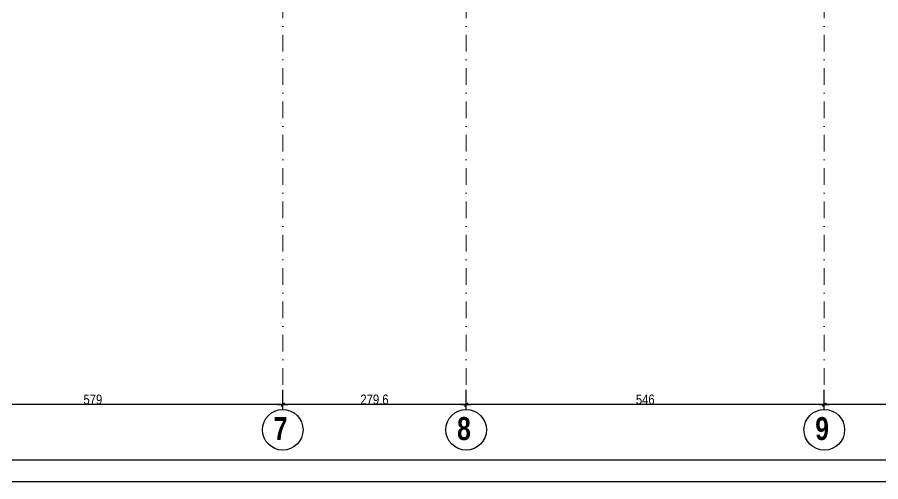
# Model space of a CAD drawing. Header units: centimetres. Extents: x -14085 to 643619, y -47998 to 35592.
# Drawn here: x 51735 to 53051, y 2083 to 2792 of the extents above; entities that cross this region are included whole.
import ezdxf
from ezdxf.enums import TextEntityAlignment as Align

# ---------------------------------------------------------------- set-up
doc = ezdxf.new("R2010")
doc.units = ezdxf.units.CM
doc.header["$PDMODE"] = 1
doc.header["$PDSIZE"] = -2
doc.linetypes.add('TIRETPTX2', pattern=[50.8, 25.4, -12.7, 0, -12.7])
for name, color, linetype in [('01_cote_gen', 4, 'Continuous'), ('01_texte', 230, 'Continuous'), ('AA_COTES', 2, 'Continuous')]:
    doc.layers.add(name, color=color, linetype=linetype)
doc.layers.add('01_tram_axes', color=2, linetype='TIRETPTX2', lineweight=9)
doc.styles.add('impact', font='impact.ttf')
doc.styles.add('STYLE2', font='ARIALN.TTF')
doc.dimstyles.new('JB50', dxfattribs={"dimscale": 0.1, "dimtxt": 150, "dimasz": 15, "dimexe": 0.1, "dimexo": 0.1, "dimgap": 0.09, "dimtad": 1, "dimdec": 1, "dimdsep": 46, "dimtxsty": 'STYLE2', "dimblk1": 'BOND_G', "dimblk2": 'BOND_D', "dimsah": 1, "dimcen": 1.5, "dimdle": 0.01, "dimse1": 1, "dimse2": 1, "dimclrd": 4, "dimclre": 2, "dimclrt": 6, "dimazin": 2, "dimtfac": 2.333333, "dimtdec": 1, "dimtix": 1, "dimtmove": 2, "dimatfit": 3, "dimldrblk": 'BOND_G', "dimfxl": 1, "dimtolj": 1, "dimtzin": 0, "dimarcsym": 0})

# ---------------------------------------------------------------- blocks, each defined once
blk = doc.blocks.new('BOND_G')
at = {"layer": 'AA_COTES', "color": 0}
for p, q in [((0, -5), (0, 15)), ((5, 0), (-5, 0)), ((1.77, 1.77), (-1.77, -1.77))]:
    blk.add_line(p, q, dxfattribs=at)
blk = doc.blocks.new('BOND_D')
at = {"layer": 'AA_COTES', "color": 0}
for p, q in [((5, 0), (-5, 0)), ((-1.77, -1.77), (1.77, 1.77)), ((0, 5), (0, -15))]:
    blk.add_line(p, q, dxfattribs=at)
blk = doc.blocks.new('*D1651')
at = {"layer": '01_cote_gen', "color": 4, "lineweight": -2, "transparency": 16777216}
blk.add_line((53497.4, 2200.7), (52966.4, 2200.7), dxfattribs=at)
at = {"layer": 'Defpoints', "color": 0, "lineweight": 0, "transparency": 16777216}
for p in [(52964.9, 2374.3), (52964.9, 2200.7), (53498.9, 2209.2)]:
    blk.add_point(p, dxfattribs=at)
at = {"layer": '01_cote_gen', "color": 4, "lineweight": -2, "transparency": 16777216, "xscale": 1.5, "yscale": 1.5, "zscale": 1.5, "rotation": 180}
blk.add_blockref('BOND_D', (52964.9, 2200.7), dxfattribs=at)
at = {"layer": '01_cote_gen', "color": 4, "lineweight": -2, "transparency": 16777216, "xscale": 1.5, "yscale": 1.5, "zscale": 1.5}
blk.add_blockref('BOND_G', (53498.9, 2200.7), dxfattribs=at)
at = {"layer": '01_cote_gen', "color": 6, "lineweight": 0, "transparency": 16777216, "insert": (53231.9, 2208.4), "char_height": 15, "attachment_point": 5, "style": 'STYLE2'}
blk.add_mtext('\\A1;534', dxfattribs=at)
blk = doc.blocks.new('*D1652')
at = {"layer": '01_cote_gen', "color": 4, "lineweight": -2, "transparency": 16777216}
blk.add_line((52963.4, 2200.7), (52420.4, 2200.7), dxfattribs=at)
at = {"layer": 'Defpoints', "color": 0, "lineweight": 0, "transparency": 16777216}
for p in [(52964.9, 2374.3), (52418.9, 2225), (52418.9, 2200.7)]:
    blk.add_point(p, dxfattribs=at)
at = {"layer": '01_cote_gen', "color": 4, "lineweight": -2, "transparency": 16777216, "xscale": 1.5, "yscale": 1.5, "zscale": 1.5, "rotation": 180}
blk.add_blockref('BOND_D', (52418.9, 2200.7), dxfattribs=at)
at = {"layer": '01_cote_gen', "color": 4, "lineweight": -2, "transparency": 16777216, "xscale": 1.5, "yscale": 1.5, "zscale": 1.5}
blk.add_blockref('BOND_G', (52964.9, 2200.7), dxfattribs=at)
at = {"layer": '01_cote_gen', "color": 6, "lineweight": 0, "transparency": 16777216, "insert": (52691.9, 2208.4), "char_height": 15, "attachment_point": 5, "style": 'STYLE2'}
blk.add_mtext('\\A1;546', dxfattribs=at)
blk = doc.blocks.new('*D1653')
at = {"layer": '01_cote_gen', "color": 4, "lineweight": -2, "transparency": 16777216}
blk.add_line((52417.4, 2200.7), (52140.8, 2200.7), dxfattribs=at)
at = {"layer": 'Defpoints', "color": 0, "lineweight": 0, "transparency": 16777216}
for p in [(52418.9, 2225), (52139.3, 2222.2), (52139.3, 2200.7)]:
    blk.add_point(p, dxfattribs=at)
at = {"layer": '01_cote_gen', "color": 4, "lineweight": -2, "transparency": 16777216, "xscale": 1.5, "yscale": 1.5, "zscale": 1.5, "rotation": 180}
blk.add_blockref('BOND_D', (52139.3, 2200.7), dxfattribs=at)
at = {"layer": '01_cote_gen', "color": 4, "lineweight": -2, "transparency": 16777216, "xscale": 1.5, "yscale": 1.5, "zscale": 1.5}
blk.add_blockref('BOND_G', (52418.9, 2200.7), dxfattribs=at)
at = {"layer": '01_cote_gen', "color": 6, "lineweight": 0, "transparency": 16777216, "insert": (52279.1, 2208.4), "char_height": 15, "attachment_point": 5, "style": 'STYLE2'}
blk.add_mtext('\\A1;279.6', dxfattribs=at)
blk = doc.blocks.new('*D1654')
at = {"layer": '01_cote_gen', "color": 4, "lineweight": -2, "transparency": 16777216}
blk.add_line((52137.8, 2200.7), (51561.8, 2200.7), dxfattribs=at)
at = {"layer": 'Defpoints', "color": 0, "lineweight": 0, "transparency": 16777216}
for p in [(52139.3, 2222.2), (51560.3, 2200.7), (51560.3, 2199.3)]:
    blk.add_point(p, dxfattribs=at)
at = {"layer": '01_cote_gen', "color": 4, "lineweight": -2, "transparency": 16777216, "xscale": 1.5, "yscale": 1.5, "zscale": 1.5, "rotation": 180}
blk.add_blockref('BOND_D', (51560.3, 2200.7), dxfattribs=at)
at = {"layer": '01_cote_gen', "color": 4, "lineweight": -2, "transparency": 16777216, "xscale": 1.5, "yscale": 1.5, "zscale": 1.5}
blk.add_blockref('BOND_G', (52139.3, 2200.7), dxfattribs=at)
at = {"layer": '01_cote_gen', "color": 6, "lineweight": 0, "transparency": 16777216, "insert": (51849.8, 2208.4), "char_height": 15, "attachment_point": 5, "style": 'STYLE2'}
blk.add_mtext('\\A1;579', dxfattribs=at)

msp = doc.modelspace()

# ---------------------------------------------------------------- linework, layer by layer
at = {"layer": '01_cote_gen'}
msp.add_line((57985.44, 2082.97), (51358.18, 2082.97), dxfattribs=at)
at = {"layer": '01_texte'}
msp.add_line((51408.18, 2116.63), (57642.8, 2116.63), dxfattribs=at)
for centre in [(52139.27, 2162.26), (52418.87, 2162.26), (52964.87, 2162.26)]:
    msp.add_circle(centre, 30.98, dxfattribs=at)
at = {"layer": '01_tram_axes'}
for p, q in [((52139.27, 2230.67), (52139.27, 5716.04)), ((52418.87, 2230.67), (52418.87, 5716.04)), ((52964.87, 2230.67), (52964.87, 5716.04))]:
    msp.add_line(p, q, dxfattribs=at)

# ---------------------------------------------------------------- texts
at = {"layer": '01_texte', "style": 'impact'}
for s, p in [('7', (52135.93, 2164.14)), ('8', (52415.53, 2164.14)), ('9', (52961.53, 2164.14))]:
    msp.add_text(s, height=35, dxfattribs=at).set_placement(p, align=Align.MIDDLE_CENTER)

# ---------------------------------------------------------------- dimensions: what is measured, and where the dimension line sits
at = {"layer": '01_cote_gen', "lineweight": 0}
for base, p1, p2, picture, middle in [((52418.87, 2200.75), (52964.87, 2374.29), (52418.87, 2225.02), '*D1652', (52691.87, 2208.42)), ((52964.87, 2200.75), (53498.87, 2209.16), (52964.87, 2374.29), '*D1651', (53231.87, 2208.42)), ((52139.27, 2200.75), (52418.87, 2225.02), (52139.27, 2222.17), '*D1653', (52279.07, 2208.42)), ((51560.27, 2200.75), (52139.27, 2222.17), (51560.27, 2199.33), '*D1654', (51849.77, 2208.42))]:
    dim = msp.add_linear_dim(base=base, p1=p1, p2=p2, dimstyle='JB50', dxfattribs=at)
    dim.commit()
    dim.dimension.update_dxf_attribs({"geometry": picture, "text_midpoint": middle})

doc.saveas('drawing.dxf')
